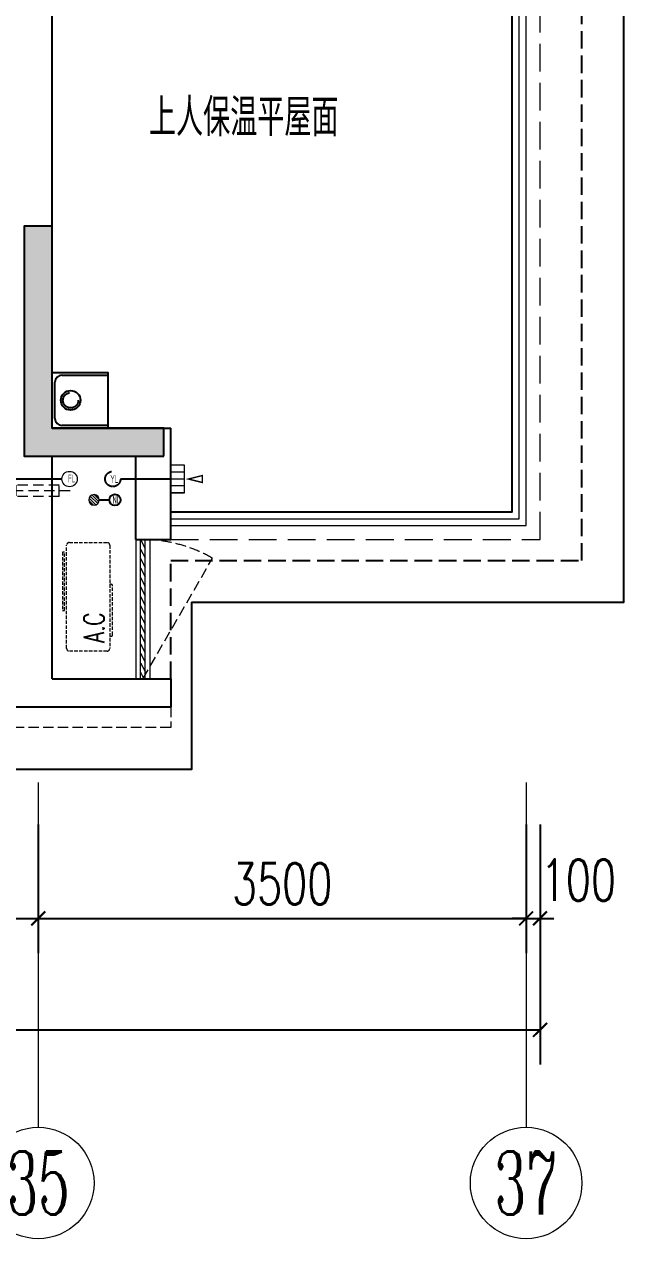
# Model space of a CAD drawing. Extents: x 3753737 to 4713801, y -857380 to 24339.
# Drawn here: x 4255513 to 4259813, y -772456 to -763736 of the extents above; entities that cross this region are included whole.
import ezdxf
from ezdxf.enums import TextEntityAlignment as Align

# ---------------------------------------------------------------- set-up
doc = ezdxf.new("R2010")
doc.units = 0
doc.header["$LTSCALE"] = 1000
doc.header["$MEASUREMENT"] = 0
for name, pattern in [('#P_--_20B1_001_t3$0$DASH', [0.35, 0.25, -0.1]), ('DASH', [0.35, 0.25, -0.1]), ('HIDDEN', [0.375, 0.25, -0.125])]:
    doc.linetypes.add(name, pattern=pattern)
doc.layers.get('0').update_dxf_attribs({"linetype": 'CONTINUOUS'})
doc.layers.get('Defpoints').update_dxf_attribs({"linetype": 'CONTINUOUS'})
for name, color, linetype in [('!!电气', 1, 'CONTINUOUS'), ('COLU', 7, 'CONTINUOUS'), ('ROOF', 183, 'CONTINUOUS'), ('S-砼墙填充', 251, 'CONTINUOUS'), ('VPIPE-凝结', 150, 'CONTINUOUS'), ('VPIPE-雨水', 4, 'DASH'), ('WALL', 252, 'CONTINUOUS'), ('看线', 185, 'CONTINUOUS'), ('管', 193, 'CONTINUOUS')]:
    doc.layers.add(name, color=color, linetype=linetype)
for name, color, linetype, lineweight in [('AXIS', 114, 'CONTINUOUS', 20), ('AXIS_TEXT', 7, 'CONTINUOUS', 20), ('EQUIP_地漏', 7, 'CONTINUOUS', 18), ('PUB_TEXT', 7, 'CONTINUOUS', 20), ('VPIPE-废水', 31, 'TG_F', 18), ('WINDOW', 146, 'CONTINUOUS', 20), ('平面-分水线', 189, 'CONTINUOUS', 15), ('平面-栏杆', 56, 'CONTINUOUS', 15), ('平面-看线', 252, 'CONTINUOUS', 15), ('平面-空调室内机', 176, 'CONTINUOUS', 9), ('平面-空调预留孔', 252, 'CONTINUOUS', 15)]:
    doc.layers.add(name, color=color, linetype=linetype, lineweight=lineweight)
doc.styles.add('_TCH_AXIS', font='COMPLEX', dxfattribs={"bigfont": 'GBCBIG'})
doc.styles.add('_TCH_DIM', font='SIMPLEX', dxfattribs={"bigfont": 'GBCBIG'})
doc.styles.add('_TCH_DIM_T3', font='SIMPLEX.shx', dxfattribs={"width": 0.7058823529411765, "bigfont": 'GBCBIG.shx'})
doc.styles.add('COMPLEX', font='COMPLEX')
doc.styles.get("Standard").update_dxf_attribs({"font": 'gbenor.shx', "bigfont": 'gbcbig.shx'})
doc.styles.add('TG_LINETYPE', font='SIMPLEX', dxfattribs={"width": 0.8, "height": 3, "bigfont": 'HZTXT'})
doc.linetypes.add('TG_F', pattern='A,2,-0.3,["F",TG_LINETYPE,S=0.1,R=0,X=-0.23,Y=-0.15],0', length=2.3)
doc.dimstyles.new('_TCH_ARCH&&100', dxfattribs={"dimtxt": 297.5, "dimasz": 100, "dimexe": 250, "dimexo": 300, "dimgap": 100, "dimtad": 1, "dimdec": 0, "dimzin": 0, "dimdsep": 46, "dimtxsty": '_TCH_DIM_T3', "dimblk": 'ARCHTICK', "dimcen": 0.09, "dimclrt": 7, "dimazin": 2, "dimtfac": 1, "dimtdec": 0, "dimtix": 1, "dimtmove": 2, "dimatfit": 3, "dimfxl": 1, "dimtolj": 1, "dimtzin": 0, "dimarcsym": 0})

# ---------------------------------------------------------------- blocks, each defined once
blk = doc.blocks.new('$TwtSys$00000141')
at = {"color": 252}
for p, q in [((-47.09803151780761, 3.836055847277748), (-5.041545145413693, 45.89254221967349)), ((-47.09803151780761, 3.836055847277748), (-5.041545145413693, 45.89254221967349)), ((-43.60958444554853, -17.52724007043071), (17.52724007042889, 43.60958444554853)), ((-43.60958444554853, -17.52724007043071), (17.52724007042889, 43.60958444554853)), ((-33.23401871576607, -33.23401871577153), (33.23401871576607, 33.23401871576425)), ((-33.23401871576607, -33.23401871576971), (33.23401871576607, 33.23401871576425)), ((-16.17805684451741, -43.53063328177632), (43.79137317708955, 16.43879673983065)), ((-16.17805684451741, -43.53063328177632), (43.79137317708955, 16.43879673983247)), ((5.715553844029273, -46.12975947626182), (46.12974035062325, -5.715572969671484)), ((5.715553844029273, -46.12975947626182), (46.12974035062325, -5.715572969671484))]:
    blk.add_line(p, q, dxfattribs=at)
blk.add_circle((0, -1.818989403545856e-12), 47, dxfattribs=at)
blk.add_circle((0, -1.818989403545856e-12), 47, dxfattribs=at)
blk = doc.blocks.new('rtyryrtyeeretee')
at = {"layer": '平面-空调预留孔', "color": 252, "linetype": 'DASH', "ltscale": 0.1}
for p, q in [((669748.8674389471, 343882.007023841), (669748.8674389471, 343872.007023841)), ((669758.8674389471, 343862.007023841), (670111.7031072036, 343862.007023841)), ((670121.7031072036, 343872.007023841), (670121.7031072036, 343882.007023841))]:
    blk.add_line(p, q, dxfattribs=at)
blk.add_lwpolyline([(670402.0143738759, 343882.0070238413), (669662.0143738759, 343882.007023841, -0.414213562373517), (669642.0143738759, 343902.007023841), (669642.0143738764, 344172.007023841, -0.414213562372746), (669662.0143738764, 344192.007023841), (670402.0143738755, 344192.007023841, -0.4142135623727947), (670422.0143738755, 344172.007023841), (670422.0143738759, 343902.0070238415, -0.4142135623733224)], format="xyb", close=True, dxfattribs=at)
blk.add_lwpolyline([(670352.8023801355, 344221.1163422599), (669932.984234771, 344221.1163422599), (669932.984234771, 344206.0022866031), (670352.8023801355, 344206.0022866031)], close=True, dxfattribs=at)
for centre, start, end in [((669758.8674389471, 343872.007023841), 180, 270), ((670111.7031072036, 343872.007023841), 270, 0)]:
    blk.add_arc(centre, 10, start, end, dxfattribs=at)
at = {"layer": '平面-空调预留孔', "color": 252, "linetype": 'DASH', "ltscale": 0.1, "style": '_TCH_DIM', "width": 0.7058823529411765}
blk.add_text('A.C', height=146.88, dxfattribs=at).set_placement((669701.4101996182, 343921.6318135191))
blk = doc.blocks.new('dongkong')
at = {"layer": '平面-空调预留孔', "color": 8, "linetype": 'HIDDEN', "ltscale": 0.3}
for p, q in [((-603796.0415180789, 210899.900060961), (-603796.0415180789, 210431.4859232727)), ((-603836.0415180789, 210820.9630630909), (-603836.0415180789, 210510.8096162414)), ((-603836.0415180789, 210820.9630630909), (-603756.0415180789, 210820.9630630909)), ((-603756.0415180789, 210820.9630630909), (-603756.0415180789, 210510.8096162414))]:
    blk.add_line(p, q, dxfattribs=at)
blk.add_lwpolyline([(-603756.0415180789, 210510.8096162414), (-603836.0415180789, 210510.8096162414)], dxfattribs=at)
blk = doc.blocks.new('DFSFSF')
at = {"layer": '平面-分水线'}
for p, q in [((697141.9143252881, 775567.7311356195), (697141.9143252881, 775667.5561356199)), ((697342.3369560526, 775667.5561356199), (697142.6869560517, 775667.5561356199)), ((697193.1069603423, 775567.7311356195), (697193.1069603423, 775667.5561356199)), ((697242.5119560522, 775567.7311356195), (697242.5119560522, 775667.5561356199)), ((697291.916951762, 775567.7311356195), (697291.916951762, 775667.5561356199)), ((697342.3369560526, 775667.5561356199), (697342.3369560526, 775567.7311356195)), ((697342.3369560526, 775567.7311356195), (697342.3369560526, 775667.5561356199)), ((697342.3369560526, 775567.7311356195), (697142.6869560517, 775567.7311356195))]:
    blk.add_line(p, q, dxfattribs=at)
blk = doc.blocks.new('DFGDGDGD')
at = {"layer": '平面-分水线', "const_width": 10}
blk.add_lwpolyline([(697267.5119560522, 775440.6606483405), (697242.5119560522, 775540.6606483405), (697217.5119560522, 775440.6606483405)], close=True, dxfattribs=at)
blk.add_blockref('DFSFSF', (0, 0))
blk = doc.blocks.new('GDGDGRD')
at = {"layer": 'S-砼墙填充'}
h = blk.add_hatch(color=252, dxfattribs=at)
h.dxf.hatch_style = 1
h.paths.add_polyline_path([(423216.5787019108, 288315.363085822), (423216.5787019108, 288515.363085822), (424016.56728251, 288515.3630858291), (424016.5672813235, 289965.3630283001), (424216.5672813235, 289965.3630283001), (424216.56728251, 288315.3630858291)])
at = {"layer": 'COLU', "color": 252}
blk.add_lwpolyline([(423216.5787019108, 288315.363085822), (423216.5787019108, 288515.363085822), (424016.56728251, 288515.3630858291), (424016.5672813235, 289965.3630283001), (424216.5672813235, 289965.3630283001), (424216.56728251, 288315.3630858291)], close=True, dxfattribs=at)
blk = doc.blocks.new('A$C3EB2330C')
at = {"layer": '管', "color": 252}
for p, q in [((-0.0007213222561404109, 379.9995217677206), (329.9992786777439, 379.9995217677206)), ((379.9992786777439, 329.9995217677206), (379.9992786777439, 69.99952176772058)), ((329.9992786777439, 19.99952176772058), (-0.0007213222561404109, 19.99952176772058))]:
    blk.add_line(p, q, dxfattribs=at)
blk.add_lwpolyline([(399.9992786777439, 399.9995217677206), (399.9992786777439, -0.000478232279419899), (-0.0007213222561404109, -0.000478232279419899), (-0.0007213222561404109, 399.9995217677206)], close=True, dxfattribs=at)
for centre, start, end in [((329.9992786777439, 329.9995217677206), 0, 90), ((329.9992786777439, 69.99952176772058), 270, 360)]:
    blk.add_arc(centre, 50, start, end, dxfattribs=at)
blk.add_ellipse((267.4755955390865, 199.9995217677206), major_axis=(-49.49747468307308, -49.49747468307304), ratio=0.9999999999994058, start_param=-0.7853981633977454, end_param=5.49778714378184, dxfattribs=at)
blk = doc.blocks.new('$WINLIB2D$00000039')
at = {"color": 0}
for points in [[(-0.4999999999983409, 0.5000000000445652), (-0.4999999999999964, -0.4999999999999716)], [(0.5000000000016591, 0.4999999999536158), (-0.4999999999983409, 0.5000000000445652)], [(0.4999999999983338, -0.5000000000463842), (0.4999999999999609, 0.4999999999999432)], [(-0.499999999999428, 0.1666666667124446), (0.500000000000572, 0.1666666666205998)], [(-0.3838834764901549, -0.166666666632409), (-0.4479860405916831, 0.1666666667079113)], [(-0.3158924398378069, -0.166666666637866), (-0.3799950039392748, 0.1666666667006353)], [(-0.2479014031851996, -0.166666666645142), (-0.3120039672867243, 0.1666666666951784)], [(-0.1799103665328481, -0.1666666666505989), (-0.2440129306343159, 0.1666666666887977)], [(-0.1119193298802692, -0.1666666666569512), (-0.1760218939817904, 0.1666666666824455)], [(-0.04392829322788927, -0.1666666666633319), (-0.1080308573293216, 0.1666666666760648)], [(0.02406274342471804, -0.1666666666696841), (-0.04003982067680312, 0.1666666666697125)], [(0.09205378007703402, -0.1666666666751411), (0.02795121597557682, 0.1666666666642556)], [(0.1600448167296129, -0.1666666666815217), (0.0959422526280953, 0.1666666666578749)], [(0.2280358533819644, -0.166666666687874), (0.163933289280525, 0.1666666666505989)], [(0.2960268900345753, -0.1666666666942547), (0.231924325933047, 0.1666666666460657)], [(0.3640179266869801, -0.1666666667006069), (0.2999153625854838, 0.166666666639685)], [(0.4320089633395341, -0.1666666667060639), (0.3679063992380058, 0.166666666632409)], [(0.4999999999916831, -0.1666666667115209), (0.4358974358904746, 0.1666666666260568)], [(-0.4518745131427302, -0.1666666666260284), (-0.5000000000072298, 0.08358586507802102)], [(-0.500000000000572, -0.1666666666214951), (0.499999999999428, -0.1666666667124446)], [(0.4999999999983338, -0.5000000000463842), (-0.5000000000016662, -0.4999999999554348)]]:
    blk.add_lwpolyline(points, dxfattribs=at)
blk = doc.blocks.new('_ArchTick')
at = {"color": 0, "linetype": 'ByBlock', "const_width": 0.15}
blk.add_lwpolyline([(-0.5, -0.5), (0.5, 0.5)], dxfattribs=at)
blk = doc.blocks.new('*D552')
at = {"layer": 'AXIS', "color": 0, "lineweight": -2, "transparency": 16777216}
for p, q in [((11702.46589114144, -19827.26245861792), (11702.46589114144, -21552.26245861803)), ((61902.4527587574, -19827.26245861792), (61902.4527587574, -21552.26245861803)), ((11702.46589114144, -21302.26245861803), (61902.4527587574, -21302.26245861803))]:
    blk.add_line(p, q, dxfattribs=at)
at = {"layer": 'Defpoints', "color": 0, "transparency": 16777216}
for p in [(11702.46589114144, -19527.26245861792), (61902.4527587574, -19527.26245861792), (61902.4527587574, -21302.26245861803)]:
    blk.add_point(p, dxfattribs=at)
at = {"layer": 'AXIS', "color": 0, "lineweight": -2, "transparency": 16777216, "xscale": 100, "yscale": 100, "zscale": 100, "rotation": 180}
blk.add_blockref('_ArchTick', (11702.46589114144, -21302.26245861803), dxfattribs=at)
at = {"layer": 'AXIS', "color": 0, "lineweight": -2, "transparency": 16777216, "xscale": 100, "yscale": 100, "zscale": 100}
blk.add_blockref('_ArchTick', (61902.4527587574, -21302.26245861803), dxfattribs=at)
at = {"layer": 'AXIS', "color": 7, "transparency": 16777216, "insert": (36802.45932494942, -21053.51245861803), "char_height": 297.5, "attachment_point": 5, "style": '_TCH_DIM_T3'}
blk.add_mtext('\\A1;50200', dxfattribs=at)
blk = doc.blocks.new('*D560')
at = {"layer": 'AXIS', "color": 0, "lineweight": -2, "transparency": 16777216}
for p, q in [((61802.45275874203, -19827.26245861792), (61802.45275874203, -20752.26245861803)), ((61902.4527587574, -19827.26245861792), (61902.4527587574, -20752.26245861803)), ((61802.45275874203, -20502.26245861803), (61702.45275874203, -20502.26245861803)), ((61802.45275874203, -20502.26245861803), (61902.4527587574, -20502.26245861803)), ((61902.4527587574, -20502.26245861803), (62002.4527587574, -20502.26245861803))]:
    blk.add_line(p, q, dxfattribs=at)
at = {"layer": 'Defpoints', "color": 0, "transparency": 16777216}
for p in [(61802.45275874203, -19527.26245861792), (61902.4527587574, -19527.26245861792), (61902.4527587574, -20502.26245861803)]:
    blk.add_point(p, dxfattribs=at)
at = {"layer": 'AXIS', "color": 0, "lineweight": -2, "transparency": 16777216, "xscale": 100, "yscale": 100, "zscale": 100}
blk.add_blockref('_ArchTick', (61802.45275874203, -20502.26245861803), dxfattribs=at)
at = {"layer": 'AXIS', "color": 0, "lineweight": -2, "transparency": 16777216, "xscale": 100, "yscale": 100, "zscale": 100, "rotation": 180}
blk.add_blockref('_ArchTick', (61902.4527587574, -20502.26245861803), dxfattribs=at)
at = {"layer": 'AXIS', "color": 7, "transparency": 16777216, "insert": (62177.4527587574, -20227.26245861803), "char_height": 297.5, "attachment_point": 5, "style": '_TCH_DIM_T3'}
blk.add_mtext('\\A1;100', dxfattribs=at)
blk = doc.blocks.new('*D561')
at = {"layer": 'AXIS', "color": 0, "lineweight": -2, "transparency": 16777216}
for p, q in [((58302.45275874157, -19827.26245861792), (58302.45275874157, -20752.26245861803)), ((61802.45275874203, -19827.26245861792), (61802.45275874203, -20752.26245861803)), ((58302.45275874157, -20502.26245861803), (61802.45275874203, -20502.26245861803))]:
    blk.add_line(p, q, dxfattribs=at)
at = {"layer": 'Defpoints', "color": 0, "transparency": 16777216}
for p in [(58302.45275874157, -19527.26245861792), (61802.45275874203, -19527.26245861792), (61802.45275874203, -20502.26245861803)]:
    blk.add_point(p, dxfattribs=at)
at = {"layer": 'AXIS', "color": 0, "lineweight": -2, "transparency": 16777216, "xscale": 100, "yscale": 100, "zscale": 100, "rotation": 180}
blk.add_blockref('_ArchTick', (58302.45275874157, -20502.26245861803), dxfattribs=at)
at = {"layer": 'AXIS', "color": 0, "lineweight": -2, "transparency": 16777216, "xscale": 100, "yscale": 100, "zscale": 100}
blk.add_blockref('_ArchTick', (61802.45275874203, -20502.26245861803), dxfattribs=at)
at = {"layer": 'AXIS', "color": 7, "transparency": 16777216, "insert": (60052.4527587418, -20253.51245861803), "char_height": 297.5, "attachment_point": 5, "style": '_TCH_DIM_T3'}
blk.add_mtext('\\A1;3500', dxfattribs=at)
blk = doc.blocks.new('*D562')
at = {"layer": 'AXIS', "color": 0, "lineweight": -2, "transparency": 16777216}
for p, q in [((52502.47423640499, -19827.26245861792), (52502.47423640499, -20752.26245861803)), ((58302.45275874157, -19827.26245861792), (58302.45275874157, -20752.26245861803)), ((52502.47423640499, -20502.26245861803), (58302.45275874157, -20502.26245861803))]:
    blk.add_line(p, q, dxfattribs=at)
at = {"layer": 'Defpoints', "color": 0, "transparency": 16777216}
for p in [(52502.47423640499, -19527.26245861792), (58302.45275874157, -19527.26245861792), (58302.45275874157, -20502.26245861803)]:
    blk.add_point(p, dxfattribs=at)
at = {"layer": 'AXIS', "color": 0, "lineweight": -2, "transparency": 16777216, "xscale": 100, "yscale": 100, "zscale": 100, "rotation": 180}
blk.add_blockref('_ArchTick', (52502.47423640499, -20502.26245861803), dxfattribs=at)
at = {"layer": 'AXIS', "color": 0, "lineweight": -2, "transparency": 16777216, "xscale": 100, "yscale": 100, "zscale": 100}
blk.add_blockref('_ArchTick', (58302.45275874157, -20502.26245861803), dxfattribs=at)
at = {"layer": 'AXIS', "color": 7, "transparency": 16777216, "insert": (55402.46349757328, -20253.51245861803), "char_height": 297.5, "attachment_point": 5, "style": '_TCH_DIM_T3'}
blk.add_mtext('\\A1;5800', dxfattribs=at)
blk = doc.blocks.new('_AXISO')
blk.add_circle((0, 0), 0.5)
at = {"layer": 'AXIS_TEXT', "style": 'COMPLEX', "width": 1.041666666666667}
blk.add_attdef('A', text='', height=0.56, dxfattribs=at).set_placement((-0.25, -0.28), (0.25, -0.28), align=Align.FIT)
blk = doc.blocks.new('A$C100F5A36')
at = {"layer": 'AXIS'}
for p, q in [((58302.45275874157, -19527.26245861803), (58302.45275874157, -22002.26245861815)), ((61802.4527587425, -19527.26245861792), (61802.4527587425, -22002.26245861803))]:
    blk.add_line(p, q, dxfattribs=at)
at = {"layer": 'ROOF', "color": 252, "ltscale": 0.8}
for points in [[(59402.46586443065, -18232.39991673001), (62502.46589044062, -18232.39992696489), (62502.46589061804, -9232.405966357444), (60552.46588879451, -9232.381801333162), (60552.46588873025, -8232.399925305857), (53702.46543226065, -8232.399925158592)], [(59252.46589201549, -17582.3999160697), (61702.46589045366, -17582.39992471668), (61702.465890605, -9882.39724015724), (59902.46588883642, -9882.373075132957), (59902.46588877216, -8882.399925291887), (53702.46543224668, -8882.399925158592)]]:
    blk.add_lwpolyline(points, dxfattribs=at)
at = {"layer": 'VPIPE-凝结', "color": 252, "ltscale": 0.1}
blk.add_line((58472.46349102724, -17347.39991877403), (58132.46589050163, -17347.39994902932), dxfattribs=at)
at = {"layer": 'VPIPE-凝结', "color": 252}
blk.add_line((59252.46589133423, -17347.44158144388), (58892.46827418404, -17347.4416414554), dxfattribs=at)
at = {"layer": 'VPIPE-凝结', "color": 252, "ltscale": 0.1}
blk.add_lwpolyline([(58740.06828999938, -17497.39993190137), (58812.46828999929, -17497.39993010089)], dxfattribs=at)
at = {"layer": 'VPIPE-凝结', "color": 252}
blk.add_circle((58852.46828999929, -17497.39993010089), 40, dxfattribs=at)
at = {"layer": 'VPIPE-废水', "color": 252}
blk.add_circle((58527.46349102724, -17347.39991877403), 55, dxfattribs=at)
at = {"layer": 'VPIPE-雨水', "color": 252}
for centre in [(58535.00099387998, -16782.39983079839), (58837.46828999929, -17347.39993190137)]:
    blk.add_circle(centre, 55, dxfattribs=at)
at = {"layer": 'WALL', "color": 252}
for p, q in [((58402.46589047408, -16982.39991757332), (58402.46589057607, -12482.39992488577)), ((58402.46589047408, -16982.39991757332), (59252.46589135063, -16982.3999175565)), ((59252.46589132398, -17782.3999160741), (59252.46589135063, -16982.3999175565)), ((58402.46589051472, -17182.39991757336), (59002.46589134389, -17182.39991756148)), ((58402.46589120184, -18782.39992365398), (58402.46589051472, -17182.39991757336)), ((59002.46589132398, -17782.39991606579), (59002.46589134389, -17182.39991756148)), ((59002.46589132398, -17782.39991606579), (59252.46589132398, -17782.3999160741)), ((58402.46589120184, -18782.39992365398), (59252.46585433038, -18782.39991605002)), ((59252.46585433038, -18782.39991605002), (59252.4658561196, -18982.39991605002)), ((58102.46589202061, -18982.39992643753), (58302.46589218872, -18982.39992454881)), ((58302.46589213896, -18982.39992454881), (59252.4658561196, -18982.39991605002))]:
    blk.add_line(p, q, dxfattribs=at)
at = {"layer": 'WINDOW', "color": 252, "linetype": 'DASH', "ltscale": 0.3}
blk.add_lwpolyline([(59052.46589057334, -18782.39992363122), (59552.46589057194, -17916.37451984803, 0.1316524975897076), (59052.46589056356, -17782.39992363285)], format="xyb", dxfattribs=at)
at = {"layer": '平面-栏杆', "color": 252}
for points in [[(59252.4658916695, -17682.3999160697), (61802.46589045133, -17682.39992506255), (61802.46589060687, -9782.398582649534), (60002.46588883037, -9782.374417625251), (60002.46588876564, -8782.3999252941), (53702.46543224901, -8782.399925158592)], [(59252.46589184273, -17632.3999160697), (61752.46589045227, -17632.39992488967), (61752.46589060593, -9832.397911403328), (59952.46588883363, -9832.373746379046), (59952.4658887689, -8832.399925292935), (53702.46543224761, -8832.399925158592)]]:
    blk.add_lwpolyline(points, dxfattribs=at)
at = {"layer": '平面-看线', "color": 252, "linetype": 'DASH', "ltscale": 0.8}
blk.add_lwpolyline([(59252.46589132398, -17782.3999160697), (61902.46589044947, -17782.39992540842), (61902.46589060919, -9682.399925141828), (60102.46588882385, -9682.375760117546), (60102.46588875912, -8682.399925296195), (53702.46543225087, -8682.399925158592)], dxfattribs=at)
at = {"layer": '平面-看线', "color": 252, "linetype": 'DASH', "ltscale": 0.3}
blk.add_lwpolyline([(59252.46585611999, -18982.39991605002), (59252.46585611999, -19132.39991605002), (58102.46589343715, -19132.39992691018), (58102.46591193043, -18982.3990503177)], dxfattribs=at)
at = {"layer": '看线', "color": 252, "linetype": '#P_--_20B1_001_t3$0$DASH', "ltscale": 0.5}
blk.add_lwpolyline([(59252.46585433045, -18782.39991455898), (59252.46585712349, -17932.39991623396), (62202.46589044668, -17932.39992592717), (62202.46589061199, -9532.401938880328), (60252.46588881407, -9532.377773856046), (60252.46588874981, -8532.399925299454), (53702.46543225413, -8532.399925158592)], dxfattribs=at)
at = {"layer": '看线', "color": 252}
blk.add_lwpolyline([(59402.46586443065, -18232.39991673001), (59402.4658604688, -19432.39991605002), (39052.4648802015, -19432.39991605002), (39052.47008036403, -17932.39991721977), (36802.46589077916, -17932.39992461284)], dxfattribs=at)
at = {"color": 252, "xscale": -1}
blk.add_blockref('GDGDGRD', (482419.0445932513, -305497.7630110036), dxfattribs=at)
at = {"color": 252, "xscale": -1, "rotation": 90}
blk.add_blockref('DFGDGDGD', (834920.0220269514, 679895.0703746097), dxfattribs=at)
at = {"color": 252, "rotation": 90.00000000000001}
blk.add_blockref('rtyryrtyeeretee', (402697.9564057169, -688225.3473775827), dxfattribs=at)
at = {"layer": 'AXIS'}
ref = blk.add_blockref('_AXISO', (58302.45275874157, -22402.26245861815), dxfattribs=dict(at, xscale=800, yscale=800, zscale=800))
ref.add_attrib('A', '35', dxfattribs={"layer": 'AXIS_TEXT', "height": 452.5483399593904, "style": '_TCH_AXIS', "width": 0.6363636363636416}).set_placement((58076.17858876187, -22628.53662859785), (58528.72692872126, -22628.53662859785), align=Align.FIT)
ref = blk.add_blockref('_AXISO', (61802.4527587425, -22402.26245861803), dxfattribs=dict(at, xscale=800, yscale=800, zscale=800))
ref.add_attrib('A', '37', dxfattribs={"layer": 'AXIS_TEXT', "height": 452.5483399593904, "style": '_TCH_AXIS', "width": 0.6363636363636412}).set_placement((61576.1785887628, -22628.53662859773), (62028.72692872219, -22628.53662859773), align=Align.FIT)
at = {"layer": 'EQUIP_地漏', "color": 252, "xscale": 0.8, "yscale": -0.8, "zscale": 0.8, "rotation": 180}
blk.add_blockref('$TwtSys$00000141', (58702.46828999929, -17497.39993190137), dxfattribs=at)
at = {"layer": 'WINDOW', "color": 252, "xscale": -1000, "yscale": 100, "zscale": -1000, "rotation": 270}
blk.add_blockref('$WINLIB2D$00000039', (59052.45275498554, -18282.39992363215), dxfattribs=at)
at = {"layer": '平面-空调室内机', "color": 252, "ltscale": 0.3, "xscale": -1, "rotation": 270}
blk.add_blockref('dongkong', (-152368.2271016096, 586363.6407292793), dxfattribs=at)
at = {"layer": '管', "color": 252, "rotation": 180}
blk.add_blockref('A$C3EB2330C', (58802.47658941895, -16582.40030903067), dxfattribs=at)
at = {"layer": 'PUB_TEXT', "color": 252}
blk.add_text('上人保温平屋面', height=270.0709219858156, dxfattribs=at).set_placement((59096.12438010424, -14885.76301100338))
at = {"layer": 'PUB_TEXT', "color": 252, "width": 0.6}
for s, p in [('FL', (58516.45776279121, -17371.24012048356)), ('YL', (58819.26828999929, -17375.39993190137)), ('NL', (58835.66829022048, -17525.39993190137))]:
    blk.add_text(s, height=56.00000000000001, dxfattribs=at).set_placement(p)
at = {"layer": 'AXIS'}
for p1, p2, distance, text, picture, middle in [((11702.46589114144, -19527.26245861792), (61902.4527587574, -19527.26245861792), -1775.0000000001128, '50200', '*D552', (36802.45932494942, -21053.51245861803)), ((52502.47423640499, -19527.26245861792), (58302.45275874157, -19527.26245861792), -975.0000000001127, '5800', '*D562', (55402.46349757328, -20253.51245861803)), ((58302.45275874157, -19527.26245861792), (61802.45275874203, -19527.26245861792), -975.0000000001128, '3500', '*D561', (60052.4527587418, -20253.51245861803))]:
    dim = blk.add_aligned_dim(p1=p1, p2=p2, distance=distance, text=text, dimstyle='_TCH_ARCH&&100', dxfattribs=at)
    dim.commit()
    dim.dimension.update_dxf_attribs({"geometry": picture, "text_midpoint": middle})
dim = blk.add_linear_dim(base=(61902.4527587574, -20502.26245861803), p1=(61802.45275874203, -19527.26245861792), p2=(61902.4527587574, -19527.26245861792), angle=0, text='100', dimstyle='_TCH_ARCH&&100', dxfattribs=at)
dim.commit()
dim.dimension.update_dxf_attribs({"geometry": '*D560', "text_midpoint": (62177.4527587574, -20227.26245861803), "dimtype": 129})

msp = doc.modelspace()

# ---------------------------------------------------------------- block references
at = {"layer": '!!电气'}
msp.add_blockref('A$C100F5A36', (4197310.978776064, -749653.575115452), dxfattribs=at)

doc.saveas('drawing.dxf')
